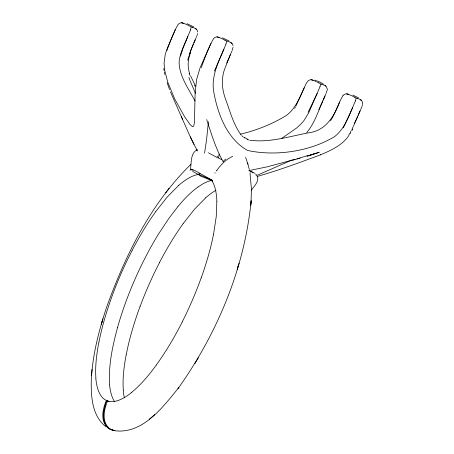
<?xml version="1.0" encoding="UTF-8"?>
<svg xmlns="http://www.w3.org/2000/svg" width="454" height="454" viewBox="0 0 454 454"><rect width="100%" height="100%" fill="white"/><g stroke="black" fill="none" stroke-linecap="round" stroke-linejoin="round"><path stroke-width="0.68" d="M190.85 164.393C150.859 203.415 125.457 255.023 106.696 307.012C98.813 330.654 92.508 355.09 91.277 380.077C90.919 396.28 91.935 415.694 105.725 426.59M250.846 205.554L251.158 200.753C244.558 268.359 217.205 333.537 177.991 388.658M250.988 203.471L251.437 189.369L250.023 173.076M190.453 169.24C191.56 163.009 190.266 152.873 197.325 149.724M219.044 154.099L218.675 157.754M208.431 121.763L206.502 140.155L204.567 153.151M92.088 369.329L91.532 375.594M233.089 47.21L232.232 50.309M98.887 342.174C96.64 353.961 95.045 366.003 95.89 378.023M126.297 354.228C124.05 366.015 122.461 378.057 123.301 390.077M213.482 234.656L216.246 216.632L216.842 201.179M197.558 33.641L197.246 34.856M326.994 90.556L326.216 93.081M362.451 104.698L362.139 105.913M187.78 60.246L188.104 58.907M180.488 56.092L183.24 47.551L190.549 29.839M117.507 327.663C112.564 345.988 108.432 364.954 109.596 384.05M198.909 173.797L198.58 174.347M102.7 319.554L101.282 324.4L102.956 318.674M188.092 58.935L190.095 52.993M190.294 53.09C187.831 59.695 187.281 67.118 189.778 73.803M201.23 67.674C204.845 57.845 208.329 47.704 213.579 38.63A5.164 4.988 -68.3 0 1 216.808 36.944L217.977 37.166M239.11 263.144L237.238 269.216L238.742 264.347M166.896 50.383C170.346 41.677 173.314 32.54 178.121 24.488A5.164 4.994 -70.2 0 1 181.356 22.796M189.25 55.127L189.778 53.538M225.184 67.663C221.138 77.509 221.739 88.57 225.315 98.461C229.957 110.827 233.18 124.197 241.114 134.974M226.007 43.987C220.235 58.833 211.405 73.599 213.476 90.147C217.171 112.671 226.62 138.799 247.634 150.478C275.913 156.528 309.934 151.528 334.706 136.563C345.744 127.642 349.83 113.409 355.448 100.902M319.991 86.754L308.839 112.524L303.953 120.616L300.576 124.441L296.513 128.079L281.826 138.277M189.948 53.01L191.253 49.429M201.201 277.837L199.107 283.529A104.426 27.2 -66.3 0 1 184.869 316.586L182.207 321.943M225.36 67.135L230.643 54.009L229.185 57.397M140.161 306.291L142.284 300.718A104.426 27.2 -66.3 0 1 156.868 267.798L159.626 262.372M197.025 35.497L196.491 36.853M361.923 106.559L360.76 109.363M189.982 52.42L191.174 49.39M191.44 48.924L193.466 43.856L191.372 48.89M214.367 71.136L223.918 49.083M108.444 401.381L107.592 401.001C103.87 409.508 101.418 422.004 109.681 428.701A11.004 10.618 -72.6 0 0 113.523 430.386L114.941 430.591M107.592 401.001C105.152 400.695 105.095 408.277 104.04 410.013C102.769 416.352 103.347 424.269 108.954 428.434A10.998 10.618 -68.3 0 0 112.796 430.12L114.215 430.324M321.523 103.977C317.335 113.863 313.765 124.271 306.722 132.585M108.966 401.654L106.395 400.524C102.598 408.952 99.999 421.431 108.245 428.128A11.004 10.624 -63.8 0 0 112.087 429.819L112.791 429.938M226.756 63.01L228.907 57.993M231.949 50.996L230.87 53.487M321.795 103.33L322.879 100.805M325.932 93.768L325.302 95.221M195.186 39.861L193.722 43.249L196.19 37.569M187.786 36.496C184.403 45.162 179.37 53.589 179.103 63.112C179.858 77.163 188.716 88.995 195.072 101.043M175.482 29.345L167.935 46.637L165.284 54.083L164.059 63.027L164.649 70.115L167.764 82.168L174.648 98.83L184.409 116.4L190.101 124.617L192.558 126.728L193.262 126.524L193.796 125.679L194.443 122.398L195.124 93.081L196.639 79.393L200.032 67.947L210.934 43.488M311.96 79.938L310.808 79.722A5.164 4.994 -70.2 0 0 307.562 81.397L305.871 84.138L295.809 106.287M330.512 120.741C335.659 112.853 338.128 103.518 343.02 95.544M354.426 123.863L357.786 116.173M360.533 109.885L358.053 115.56L360.079 110.924M317.227 93.41L308.118 112.212M352.679 107.553L343.36 127.852M304.242 87.815C299.629 97.826 295.423 108.864 286.179 115.583C272.184 124.112 256.533 130.36 240.603 134.14M339.694 101.957C334.263 116.014 325.995 130.377 309.463 132.664C289.885 136.234 269.716 142.97 249.689 140.212M353.445 126.099L354.188 124.407M322.856 100.794L321.738 103.302M357.19 117.444L357.763 116.162M320.768 105.453L321.449 103.943M356.22 119.595L356.901 118.085M319.826 107.519L320.541 105.952M355.272 121.655L355.987 120.094M318.833 109.652L319.588 108.035M352.117 128.964L353.195 126.66M354.279 123.794L355.034 122.177M132.21 250.319L129.452 255.744A104.426 27.2 -66.3 0 0 114.868 288.665L112.751 294.237A113.755 29.635 -66.3 0 0 98.972 342.072M294.714 108.319L295.27 107.303M350.216 132.494L350.914 131.314M194.777 363.767L198.358 357.758M349.847 134.009L350.562 132.806M348.876 134.622L349.523 133.675M214.81 173.195L215.196 172.628M349.069 135.218C342.481 145.218 331.102 150.37 320.45 154.854C299.544 162.628 278.535 170.352 257.095 176.493M155.711 211.609L167.18 197.059L178.263 185.788M183.121 223.663L194.596 209.112L205.673 197.842M156.289 365.073C149.06 374.947 141.194 384.498 131.722 392.313M216.751 170.449C220.792 164.916 225.604 159.604 231.949 156.715M165.648 192.808L169.07 188.297M178.836 387.546C163.082 406.75 143.175 434.132 115.032 430.772M177.951 206.547L169.047 218.153L158.696 233.753A110.339 28.744 -66.3 0 0 145.916 256.34L143.158 261.771A104.426 27.2 -66.3 0 0 128.573 294.691L126.456 300.264A109.34 28.483 -66.3 0 0 117.518 327.652M251.158 190.283C254.041 186.418 259.132 181.742 257.526 176.351M223.203 161.329L225.7 159.031M149.201 419.275L154.769 414.593M198.058 186.94L202.881 183.864A169.24 44.083 -66.3 0 1 212.228 180.386L212.256 180.38M199.908 173.587L198.761 174.319L211.609 179.971M232.221 156.585L232.613 156.403M292.053 159.973L256.028 175.777M320.45 154.854L320.734 154.735M313.72 154.088L307.154 156.08L313.72 154.088L307.965 155.858M319.502 152.181L313.493 154.161L318.612 152.493M300.23 157.844L307.392 155.694M295.004 159.36L267.293 166.811L248.917 170.613M296.961 158.792L299.578 158.032M292.643 160.234L300.293 158.1M181.543 22.723L181.731 22.7A14.034 2.378 42 0 1 183.83 23.472M217.001 36.865L217.188 36.842A14.034 2.418 42.2 0 1 219.078 37.455M181.356 22.808L182.519 23.023M191.06 169.126L194.477 170.29L212.455 180.386M347.412 94.08L346.266 93.87A5.164 4.988 -68.3 0 0 343.02 95.544M249.025 170.625L249.933 170.88M192.519 27.359L189.471 26.009A14.034 4.483 34.4 0 0 182.576 23.092M321.954 84.274L320.456 83.865M357.411 98.416L355.777 97.922M314.872 80.137L316.483 80.613M249.882 171.794L250.585 172.009M248.786 139.934L247.089 139.27M187.042 23.699L193.62 26.797M222.5 37.841L229.071 40.939M317.414 80.965L323.055 83.712M352.871 95.107L358.512 97.854M106.945 400.769L106.429 400.541M251.261 171.385L251.749 171.606M212.716 181.203L203.176 177.009M200.566 175.794L192.644 171.357M247.6 139.208L244.297 137.375M217.795 157.856L209.181 153.248M252.197 171.833L252.657 172.089M208.244 152.726L208.539 152.89M354.364 97.065L355.403 97.689M318.907 82.923L319.65 83.36M224.923 40.151L227.97 41.501A14.034 2.65 5 0 1 231.966 43.306L232.073 43.47M253.236 172.429L254.722 173.349M360.607 99.914L361.571 100.601A5.164 4.994 -66.4 0 1 362.536 104.125M325.263 85.846L326.114 86.459A5.164 4.988 -68.3 0 1 327.028 88.638M231.336 43.107L231.688 43.351M195.878 28.965L196.673 29.544A5.164 4.988 -68.3 0 1 197.621 31.979M243.957 137.528L244.712 138.027M231.767 43.408L232.13 43.686A5.164 4.994 -66.4 0 1 233.004 45.616M243.225 136.977L241.8 135.706M255.534 173.939L256.402 174.711M223.243 161.964C215.837 148.685 211.354 134.009 206.723 119.595M181.35 116.712L190.277 136.836L197.008 150.229M196.463 149.338L197.428 150.921M196.622 29.328L196.525 29.181A14.034 2.605 5.1 0 0 192.365 27.376M194.562 85.25L195.231 86.459M245.574 157.351L246.88 160.903M195.248 85.471L190.532 75.829M190.277 136.836L193.937 144.514M195.509 93.365L190.254 81.215M182.553 119.351L170.46 91.884M217.148 156.011L217.477 156.8M257.702 176.81L257.497 176.277M169.586 89.62L167.134 82.73M189.119 73.44L189.795 75.341M188.881 77.362L190.016 80.602M247.657 162.816L249.303 169.524M246.987 161.369L247.186 162.362M164.359 72.334L164.779 74.331M247.271 162.855L247.458 164.166M163.746 68.492L164.013 70.387M327.34 88.978L327.357 90.074M106.44 400.411A167.543 43.646 -66.3 0 1 95.811 378.154M177.962 206.462A147.454 38.408 -66.3 0 1 198.035 187.014M114.646 401.705A167.543 43.646 -66.3 0 1 109.516 384.18M205.69 197.774A163.542 42.602 -66.3 0 1 215.956 190.26M159.604 262.316A114.97 29.947 -66.3 0 1 183.115 223.754M126.382 354.126A113.755 29.635 -66.3 0 1 140.104 306.308M124.396 397.931A167.543 43.646 -66.3 0 1 123.227 390.207M178.28 185.726A163.542 42.602 -66.3 0 1 198.472 174.478M132.193 250.262A114.97 29.947 -66.3 0 1 155.699 211.7M216.564 171.016A102.195 82.668 -17 0 1 216.916 170.528M131.677 392.46A167.543 43.646 -66.3 0 1 107.638 400.893M211.042 179.495A163.542 42.602 -66.3 0 1 216.876 201.122M213.425 234.729A114.97 29.947 -66.3 0 1 201.258 277.814M182.236 322A113.755 29.635 -66.3 0 1 156.307 364.942M226.506 41.257A5.164 1.328 -66.8 0 1 225.927 44.027M355.987 98.104A5.164 1.345 -66.3 0 1 355.408 100.919M357.264 98.433A14.034 2.605 5.1 0 1 361.361 100.221M218.034 37.234A14.034 4.483 34.4 0 1 224.929 40.202M230.87 42.818A14.034 4.29 12.7 0 1 230.995 42.892M347.469 94.148A14.034 4.483 34.4 0 1 354.37 97.116M360.153 99.698A14.034 4.256 12.9 0 1 360.521 99.92M346.663 93.791A14.034 2.378 42 0 1 348.269 94.301M323.85 85.08A14.034 4.256 12.9 0 1 324.003 85.159M320.53 83.962A5.164 1.345 -66.3 0 1 319.951 86.776M321.807 84.291A14.034 2.605 5.1 0 1 325.91 86.073M311.206 79.649A14.034 2.378 42 0 1 312.925 80.21M312.017 80.006A14.034 4.483 34.4 0 1 318.912 82.974M195.385 28.716A14.034 4.256 12.9 0 1 195.566 28.823M191.049 27.115A5.164 1.328 -66.8 0 1 190.476 29.885M202.739 177.054A21.287 3.689 21 0 1 200.015 175.772M190.09 170.188A20.004 1.986 25.3 0 1 193.132 170.267M221.524 159.575A18.62 1.498 25.6 0 1 218.17 157.913M250.421 171.362A17.922 1.078 22.4 0 1 252.884 172.946M323.906 98.433L323.146 100.186L325.081 95.743L323.901 98.433M352.44 129.186L351.861 130.372L352.44 129.186"/></g></svg>
